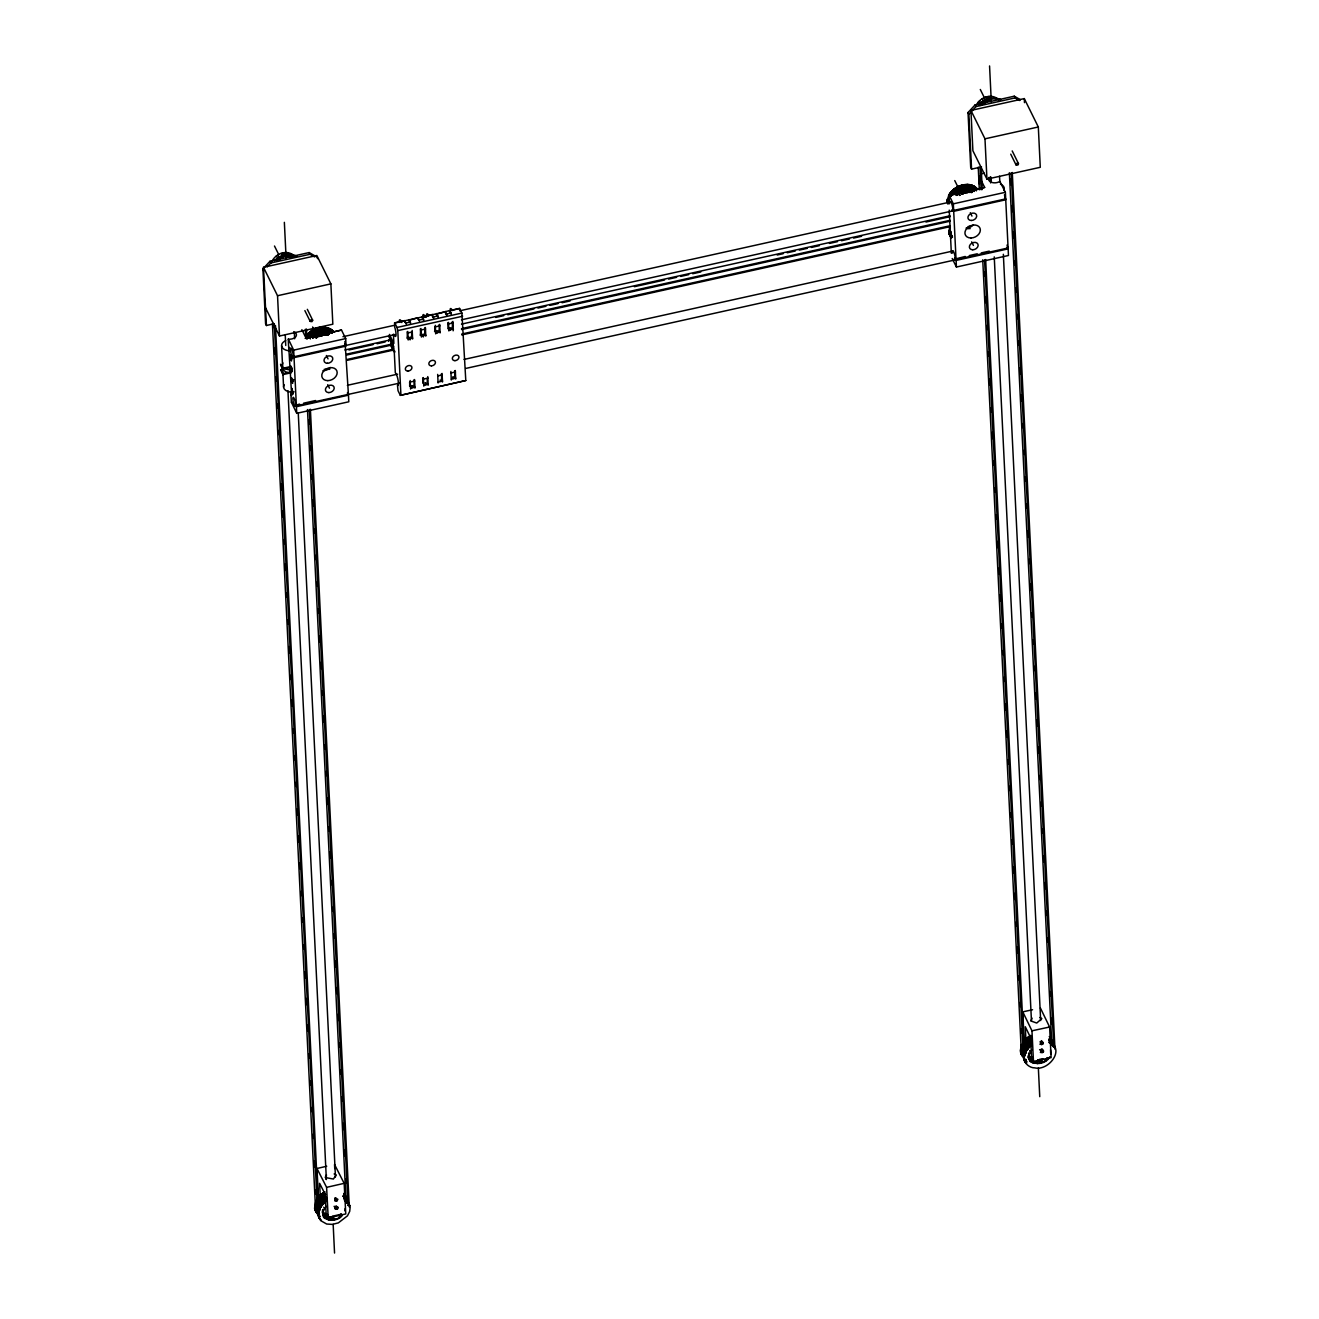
<?xml version="1.0" encoding="UTF-8"?>
<svg xmlns="http://www.w3.org/2000/svg" width="1319" height="1319" viewBox="0 0 1319 1319"><rect width="100%" height="100%" fill="white"/><g stroke="black" fill="none" stroke-linecap="round" stroke-linejoin="round"><path stroke-width="1.5" d="M1049.034 1041.73C1065.686 1049.281 1048.556 1071.242 1034.723 1067.862C1028.573 1068.11 1021.186 1060.542 1025.094 1055.216C1026.693 1054.722 1021.549 1048.49 1023.692 1045.439M329.404 333.971C330.195 326.881 320.929 332.536 321.803 327.293L321.77 329.734L324.655 335.158C327.376 319.66 304.673 331.3 307.459 338.307M291.12 256.76C289.867 250.511 277.831 257.172 274.484 260.667M322.99 327.26L324.721 327.326L327.376 335.224M974.296 188.93L968.558 186.985L968.624 184.545L962.705 184.94L956.869 187.15L949.086 194.569L947.339 199.598L947.652 203.967M951.51 237.981L948.806 232.54L949.795 226.027M977.544 189.128L971.345 185.039L972.96 191.09L971.031 187.397L971.345 185.039L968.624 184.545M346.122 1197.487L345.05 1200.471L348.068 1201.642L350.195 1206.869L349.7 1211.37L347.474 1215.821L338.356 1222.878L332.388 1224.395L326.667 1224.032L320.55 1220.553L318.077 1214.486L319.907 1207.462L325.941 1201.312L321.852 1193.86L325.101 1191.964M299.578 404.092L295.571 405.296A4.6 0.94 77.5 0 1 294.434 405.477L294.252 405.098A4.6 0.94 77.5 0 1 292.867 399.03A4.6 0.94 77.5 0 1 293.939 398.041A4.6 0.94 77.5 0 1 295.522 403.927L296.379 405.807L399.459 383.137M345.215 344.671L348.414 394.266L347.557 392.518M952.846 209.919L952.846 209.606A4.6 0.94 77.5 0 0 951.708 203.802A4.6 0.94 77.5 0 0 950.208 202.417M955.236 259.002L965.244 256.463M333.921 332.322C330.442 325.562 319.066 327.689 326.766 335.141L324.029 329.701L324.161 327.293L323.88 329.684L326.716 335.158L324.721 327.326M291.631 256.826L291.169 254.353M971.378 190.711L969.185 184.611L969.086 187.001L971.889 192.475L967.47 184.462L970.24 192.327M319.412 327.607L322.397 335.488L319.412 327.607L322.446 335.471L321.209 327.343L324.227 335.207M345.413 1195.723C343.22 1200.471 346.683 1194.536 343.731 1193.431M1049.495 1040.675L1052.084 1044.78C1047.863 1042.059 1053.106 1038.844 1049.232 1036.569M1050.583 1043.708L1052.925 1044.054C1048.737 1044.318 1050.666 1034.112 1052.051 1044.697M318.769 1209.952L319.841 1209.028L317.088 1203.769L319.759 1209.292L318.604 1210.463L319.808 1209.127L317.549 1202.582L322.974 1196.069L321.852 1193.86L317.137 1198.509L321.622 1205.632L318.604 1210.463C323.27 1208.435 311.713 1195.278 320.253 1208.006L319.165 1208.946L320.237 1208.039L317.615 1202.433M317.928 1201.84L320.402 1207.676L319.379 1208.451L320.501 1207.479C317.187 1204.626 319.726 1201.048 316.807 1198.987L321.407 1205.912L320.501 1206.489L326.601 1200.669M316.807 1198.987L320.616 1207.231L319.379 1208.451L321.177 1206.308L318.588 1200.669L321.242 1206.176L318.522 1200.768M1023.396 1046.099L1026.116 1051.457L1023.396 1046.099L1026.05 1051.589L1023.956 1056.453M1024.797 1052.925L1026.05 1051.589L1023.462 1045.901L1026.083 1051.49L1023.775 1045.242L1027.682 1040.427L1025.77 1038.877L1022.983 1041.977L1027.485 1049.05L1026.677 1050.386L1024.434 1044.12M1023.412 1046.033L1026.083 1051.556C1026.017 1052.183 1028.012 1045.505 1024.253 1044.467M323.419 329.668L323.584 327.26L323.139 329.668L325.958 335.125L323.237 329.668L323.584 327.26L326.354 335.125M292.126 256.892L291.73 254.419M325.694 329.865L325.298 327.392M969.58 187.084L969.745 184.693L972.087 190.876M977.247 188.765L976.324 190.727L973.636 188.485L973.801 186.012L973.241 188.254M317.121 1203.703L319.808 1209.177L317.252 1203.373L317.566 1202.549L320.253 1208.006L317.846 1201.972L320.566 1207.363M1025.638 1052.694L1023.33 1046.247M292.62 256.991L292.29 254.501M320.995 329.816L323.831 335.257L320.88 329.849L321.209 327.343C319.149 333.674 321.902 325.183 323.996 335.224L320.616 327.409M328.184 333.674L325.991 329.931L326.403 327.574L325.908 329.915L327.87 333.575L326.09 329.948L326.403 327.574M949.614 235.26C952.714 237.173 951.065 230.133 948.707 230.578L950.933 232.688L948.74 232.045L950.933 232.902L948.74 232.045M973.092 191.107L970.075 187.166L970.289 184.792M973.554 188.436L973.801 186.012L973.422 188.353M408.198 339.989L407.785 331.415M412.6 339.016L412.171 330.442M410.588 389.072L410.176 380.499M414.99 388.099L414.562 379.526M421.404 337.054L420.975 328.48M425.806 336.081L425.377 327.508M423.795 386.137L423.366 377.564M428.197 385.164L427.768 376.591M435.699 333.888L435.286 325.315M440.101 332.916L439.689 324.342M438.089 382.972L437.677 374.398M442.492 381.999L442.079 373.425M448.905 330.954L448.493 322.38M452.895 321.407L453.307 329.981A14.394 2.951 77.5 0 1 453.126 330.805M451.296 380.037L450.884 371.463M455.698 379.064L455.286 370.491M319.264 1211.501L317.566 1207.215L319.379 1210.891L317.549 1207.396L319.379 1210.891L318.225 1211.98M333.921 1218.509C328.365 1220.322 320.847 1216.019 322.743 1209.589L323.402 1210.957C321.292 1221.79 337.285 1222.532 342.248 1215.524L341.572 1214.156L339.362 1216.085L340.038 1217.453M344.886 1210.875L345.149 1208.468M1029.479 1059.058L1028.589 1053.057L1029.265 1054.425C1027.27 1066.593 1046 1065.637 1049.743 1056.75M1050.748 1054.343L1050.518 1049.71M293.115 257.09L292.834 254.6M332.718 330.838L331.844 332.899L333.048 331.184C332.635 334.383 325.628 329.865 326.931 327.706M317.483 1202.78L319.94 1208.831M970.817 184.907L970.553 187.282L972.466 190.975M973.34 185.781L973.043 188.172L972.861 185.567M951.279 234.518L949.119 233.941L951.279 234.518L948.806 232.54L950.95 233.084M952.054 194.421L950.01 193.118C953.736 193.514 951.048 197.405 949.086 194.569L951.048 195.954L957.066 189.854L965.426 186.952L969.135 187.034L971.889 192.475M327.458 327.837L327.145 330.195L329.008 333.855L326.914 330.162M971.345 185.039L971.031 187.397L972.944 191.074L971.147 187.446M327.607 330.327L327.969 328.002L327.145 330.195L329.058 333.872M316.989 1204.033L319.594 1209.853L318.456 1210.974L319.693 1209.49M328.052 330.492L328.48 328.167C326.205 330.492 330.129 332.355 329.915 328.794L329.354 331.053M972.367 185.385L971.955 187.694L973.719 191.321M1025.539 1052.958L1024.451 1053.93L1025.457 1053.271L1022.786 1047.715L1025.457 1053.271L1024.088 1055.447L1025.242 1054.31M1040.411 1008.046L1049.611 1027.006L1051.128 1057.624L1033.469 1061.432L1031.507 1057.376L1030.634 1036.042M328.497 330.657L328.975 328.365M319.511 1210.265L316.906 1204.445L319.61 1209.754L318.456 1210.974M345.215 1199.861L347.078 1200.587L345.364 1200.9L347.425 1200.933M974.609 189.112L975.104 186.787L974.543 189.079M327.87 330.426L328.48 328.167M328.81 330.838L329.453 328.579M327.409 330.278L327.969 328.002L327.244 330.228L328.266 333.674M1029.034 1046.791C1036.19 1045.324 1023.775 1032.629 1030.518 1038.449C1032.843 1043.51 1031.969 1050.155 1028.836 1039.537C1020.494 1032.975 1034.31 1046.594 1027.781 1048.094C1024.055 1053.535 1028.639 1049.973 1024.121 1044.697M974.922 189.342L975.516 187.084L975.087 189.524M976.175 190.546L976.95 188.386L976.044 190.398M1043.065 1043.708L1042.999 1042.274L1041.433 1041.878L1040.015 1044.368L1043.065 1043.708L1041.581 1040.658M1043.461 1051.82L1043.395 1050.369L1041.829 1049.99L1040.411 1052.48L1043.461 1051.82L1041.977 1048.77M330.36 329.041L329.635 331.234L330.36 329.041C328.118 331.102 331.597 333.46 331.613 329.865L330.871 332.009M973.636 188.485L974.263 186.243M325.232 329.816L328.002 335.257L325.199 329.799L325.842 327.475L325.48 329.832L327.128 333.46L325.068 329.816M975.104 186.787L974.477 189.013L974.692 186.507M321.028 1206.555L318.473 1200.867L321.209 1206.242M330.146 331.514L330.805 329.305M309.718 335.405L308.036 333.658C307.08 342.05 321.622 320.319 322.495 335.455L319.693 330.03L322.446 335.471M952.516 193.86L953.39 192.854L951.51 191.288L953.439 192.788M951.939 194.618L950.01 193.118M1051.029 1038.778L1050.023 1040.642L1050.518 1037.987L1049.561 1039.933L1050.27 1041.087L1051.259 1039.191M975.813 190.15L976.604 188.04M330.723 331.893L331.217 329.585M321.836 335.603L320.715 335.702M319.594 1209.853L316.873 1204.494M951.213 195.69L949.086 194.569L951.411 195.426M1051.358 1043.378L1049.743 1040.196L1050.518 1037.987L1049.66 1040.081L1052.397 1045.588M974.757 189.227L975.895 187.38M329.09 330.937L329.915 328.794L328.926 330.855M1049.594 1040.74L1051.342 1044.335L1053.287 1044.401L1051.342 1044.335L1049.347 1039.685L1050.221 1037.624L1049.561 1039.933M271.615 262.53C274.253 254.188 286.223 249.176 293.28 255.144M332.009 330.179L331.86 332.883M320.039 1208.583L318.951 1209.457M331.547 332.586L332.372 330.492M323.847 1203.043L319.923 1195.41L322.941 1203.967L318.621 1196.679L322.677 1204.247L321.935 1204.626L322.957 1203.934L319.923 1195.41C324.309 1206.901 328.497 1202.862 321.852 1193.86L325.612 1201.576M976.258 187.71L975.664 190.051M317.252 1203.373L319.841 1209.078M323.402 1210.957L326.057 1206.308M1029.265 1054.425L1031.92 1049.776M1054.738 1046.28L1052.727 1046.082L1049.264 1039.603L1051.045 1043.247L1049.347 1039.685L1050.221 1037.624M1021.533 1044.417L1020.246 1050.946L1023.016 1056.865M1026.05 1050.435L1027.254 1049.38L1022.654 1042.455L1024.847 1043.51L1025.638 1042.505L1023.692 1041.054C1028.919 1052.447 1032.233 1047.517 1025.325 1039.29C1030.749 1046.462 1032.068 1050.386 1027.188 1040.889L1029.743 1046.462L1028.738 1047.484L1026.1 1041.994L1024.072 1040.592C1029.842 1047.896 1029.397 1054.788 1023.692 1041.054M326.106 1179.4L326.436 1174.701M333.361 331.547L331.976 333.015M344.374 1194.157L343.451 1196.119L346.188 1201.642L348.628 1202.417M1032.085 1018.169L1030.848 1020.955L1036.734 1023.049L1041.862 1018.581L1039.801 1017.493M346.864 1202.912L344.902 1198.707L345.627 1196.152L344.424 1197.668L343.698 1196.465L344.655 1194.536L343.451 1196.119L347.144 1203.159L349.123 1203.225L347.177 1203.208M315.933 1200.455L314.532 1208.435L318.67 1214.667M344.655 1198.097L345.809 1196.58L344.737 1198.311L345.627 1196.152L344.424 1197.619L343.913 1196.795L344.935 1194.915L343.814 1196.613L347.111 1203.093L343.171 1195.805M1050.237 1041.004L1050.781 1038.383M952.433 193.942L950.372 192.656L952.203 194.223M976.571 104.861C980.099 97.111 992.531 92.775 998.582 99.98M344.177 1197.174L345.182 1195.311M1027.089 1049.644L1024.368 1044.252L1027.039 1049.726C1017.707 1034.459 1032.167 1062.471 1023.775 1045.242M343.979 1196.91L344.935 1194.915M1029.826 1046.396L1027.682 1040.427C1034.492 1050.633 1031.672 1041.219 1028.226 1036.981M318.967 1218.179L320.022 1216.415M1025.869 1059.882L1024.83 1061.647L1026.067 1060.262M318.786 1217.75L319.858 1216.019M1024.632 1061.218L1025.803 1059.701M1050.551 1041.746L1051.474 1039.619L1050.913 1042.752M307.591 338.109L306.47 335.455L308.316 337.021M321.045 1197.718L323.171 1203.324M1026.891 1041.186L1026.1 1041.994L1028.738 1047.484M1024.467 1060.773L1025.555 1059.091M1050.748 1042.175L1051.672 1040.048M308.135 337.268L306.47 335.455L308.003 337.45M309.883 335.24L308.465 333.229C309.487 336.79 312.669 333.822 309.866 332.009L313.147 337.582M954.247 188.848L957.231 194.635C953.06 191.024 958.089 187.479 958.55 193.695L955.253 188.122L959.54 195.443M345.809 1196.58L344.688 1198.213M345.38 1200.768L347.078 1200.587L345.496 1200.867L343.501 1196.201L344.655 1194.536L343.698 1196.465M322.43 1204.56L318.225 1197.124L322.413 1204.577L321.539 1205.088L322.528 1204.428L318.225 1197.124L319.989 1198.806M308.514 336.774L306.832 334.993L308.646 336.609M321.539 1205.088C322.924 1206.753 319.363 1201.543 319.709 1199.119L322.281 1204.758M1025.44 1042.768L1028.259 1048.028L1022.654 1042.455L1024.682 1043.741L1027.485 1049.067L1026.693 1049.479L1027.55 1048.951L1025.11 1043.214M318.885 1200.224L321.539 1205.731L320.501 1206.489L321.688 1205.5L317.137 1198.509L319.346 1199.63L317.846 1197.586M319.429 1199.515L322.133 1204.972M1028.325 1047.962L1025.687 1042.439L1028.292 1047.995M1027.979 1048.44L1025.374 1042.867M1025.786 1063.279L1027.006 1061.68M1025.605 1052.76L1024.616 1053.419L1025.687 1052.496L1023 1047.105L1026.05 1051.589M1031.26 1045.209L1027.204 1037.707C1029.908 1042.274 1033.766 1053.238 1025.77 1038.877L1027.996 1040.213M320.385 1195.014L324.49 1202.45L320.385 1195.014L321.82 1196.993L325.645 1194.404M325.941 1201.312L322.364 1193.514L323.452 1195.723M1029.364 1039.158L1031.986 1044.648L1029.463 1039.092C1037.245 1055.019 1026.166 1035.118 1030.947 1035.431M325.183 1201.922L322.792 1196.201L324.523 1202.417L323.633 1202.912L324.392 1202.549L321.754 1197.042L324.095 1202.499M323.913 1202.994L319.478 1195.822M337.087 1200.785L337.895 1199.334L336.065 1198.295L334.663 1200.801L337.087 1200.785L335.537 1197.751M337.516 1208.896L338.323 1207.446L336.493 1206.407L335.092 1208.913L337.516 1208.896L335.966 1205.863M321.358 1220.124A16.702 12.547 -26.3 0 1 317.698 1214.733L274.253 323.683L266.422 325.513L265.581 323.798L262.91 268.911L269.999 261.261L309.141 252.572L316.824 256.958L317.665 258.656M267.295 266.784L270.84 262.959L309.981 254.287L314.598 256.908M981.534 166.919L971.559 169.129L970.702 167.431L968.031 112.527L975.12 104.893L1014.278 96.205L1020.411 99.7M971.559 169.129L968.871 114.242L975.978 106.592L1015.119 97.903L1019.719 100.524M310.014 335.125L308.465 333.229M978.484 104.893C983.958 99.057 993.273 96.023 1000.775 99.601M322.842 1204.066L321.935 1204.626L323.798 1203.076L321.111 1197.619M318.324 1211.485L319.445 1210.397M1024.187 1054.953L1025.341 1053.865L1022.72 1047.962M1024.302 1054.442L1025.407 1053.403L1022.753 1047.863L1025.457 1053.271L1022.505 1048.968L1025.193 1054.508L1022.522 1048.869L1025.193 1054.409L1024.088 1055.447M323.435 1192.854L326.551 1198.526L324.754 1194.899L326.139 1201.18L323.518 1195.69L324.853 1194.849L323.979 1192.541L325.15 1194.684M1030.419 1038.498L1029.282 1036.322M954.099 192.162L954.989 191.354L953.274 189.606L956.737 195.031L953.274 189.606M951.263 195.608L949.383 194.091M962.128 194.025L959.556 188.535L960.809 188.023L963.447 193.497L957.99 186.573L960.842 192.409M1025.127 1054.969L1024.006 1055.958L1025.143 1054.771L1022.456 1049.314M319.165 1208.946L320.237 1208.039M313.345 337.417L310.344 331.63L311.548 333.789M322.71 1196.284L321.358 1194.239M394.101 334.564A6.562 1.352 77.5 0 0 396.03 335.141A6.562 1.352 77.5 0 0 394.628 326.865L394.744 322.825L404.719 320.616L406.236 324.128M404.719 320.616L404.521 321.292A10.931 2.242 77.5 0 1 404.933 322.446M419.426 321.209L417.925 317.681L408.923 320.319A10.931 2.242 77.5 0 1 409.747 322.726M417.925 317.681L417.727 318.357A10.931 2.242 77.5 0 1 418.139 319.528M433.737 318.027L432.22 314.516L422.129 317.384A10.931 2.242 77.5 0 1 422.937 319.792M432.22 314.516L432.038 315.192A10.931 2.242 77.5 0 1 432.846 317.599M446.943 315.109L445.426 311.581L436.441 314.219A10.931 2.242 77.5 0 1 437.248 316.626M445.426 311.581L459.606 308.432L461.897 313.065L465.788 380.531L400.333 395.354L398.041 390.721L397.481 385.346A6.562 1.352 77.5 0 0 398.107 380.301A6.562 1.352 77.5 0 0 395.321 372.766L394.315 352.701L390.325 344.638M459.606 308.432L451.428 310.46M318.209 327.87L321.918 335.372M1027.204 1037.707L1028.111 1040.13M1024.847 1043.56L1027.485 1049.067L1026.693 1049.479M318.423 1200.9L321.177 1206.258L320.204 1206.967L321.275 1206.11M1024.616 1053.419L1025.654 1052.595L1022.967 1047.154M322.034 1196.828L324.738 1202.285M1031.59 1044.928L1030.419 1045.571L1026.71 1038.086M1027.6 1040.51L1029.941 1045.967M1025.49 1053.156L1024.451 1053.93L1025.407 1053.403M341.489 330.063L305.381 338.373L341.489 330.063L345.71 338.587L346.023 345.182L293.989 356.724L293.131 354.976A4.6 0.94 77.5 0 0 291.548 348.958A4.6 0.94 77.5 0 0 290.477 349.947A4.6 0.94 77.5 0 0 291.862 356.015L292.043 356.394A4.6 0.94 77.5 0 0 293.181 356.212L294.038 357.614L346.073 346.073M322.512 335.224L318.802 327.739C319.825 330.64 317.055 331.564 317.005 328.217L320.171 336.081M388.742 341.407L388.676 340.236C392.485 336.394 389.039 345.463 393.936 348.15L392.716 348.414L391.1 345.149M400.333 395.354L465.788 380.531M948.938 203.967L949.119 195.311L984.666 187.43L978.945 175.856L979.341 184M984.666 187.43L948.542 195.74M319.643 1207.957L320.616 1207.231M1025.49 1051.424L1026.479 1050.699M320.204 1206.967L321.177 1206.258M314.664 329.107L317.384 334.993C312.191 329.008 319.956 330.426 319.61 336.279M319.379 330.096L318.802 327.739L320.352 336.015L317.764 330.525L320.995 335.85M1025.753 1050.93L1026.71 1050.254M1026.297 1041.796L1024.072 1040.592L1026.001 1042.092M965.722 192.805C965.492 186.704 961.881 188.996 960.314 185.616L964.601 192.92L963.431 193.316M314.977 336.279L311.894 330.574L313.526 337.285L311.68 333.691L313.46 337.334L310.344 331.63M324.326 1195.195L326.123 1198.823M320.253 1198.509L322.957 1203.934L318.621 1196.679M323.93 1195.443L326.634 1200.884L322.891 1193.167M1026.149 1051.342L1025.242 1051.919L1026.248 1051.144L1023.56 1045.703M320.83 1206.011L321.688 1205.5L319.182 1199.861M957.66 189.524L958.748 188.914L960.496 192.574M326.37 1201.048L322.364 1193.514M960.232 192.739L957.429 186.853M321.177 1205.55L322.001 1205.071M1027.039 1049.001L1027.864 1048.539L1023.33 1041.515M958.319 189.161L959.985 192.871L955.78 187.776L959.754 195.311M307.624 334.086L309.553 335.587M953.225 193.003L951.51 191.288M964.502 184.627L967.701 192.459C959.886 185.6 965.788 184.545 967.882 192.442L964.502 184.627L965.178 186.985M1027.402 1048.539L1028.193 1048.127L1025.572 1042.587L1028.193 1048.127M318.159 330.442L317.615 328.035M315.241 328.86L317.714 334.878L316.412 328.415L317.236 330.706M1029.743 1046.462C1018.697 1031.277 1035.118 1059.173 1026.495 1041.598M956.506 190.249L958.188 193.959L955.797 190.744M1039.603 1049.809L1041.367 1049.429L1042.851 1052.48M1028.606 1047.204L1026.71 1041.383M987.239 101.827L985.524 99.898M326.123 335.125L323.237 329.668L321.292 329.783M1028.177 1047.649L1024.484 1040.147M317.005 328.217L320.468 335.999M1028.82 1057.69L1034.211 1061.993L1042.604 1061.037L1043.28 1062.405M326.139 1201.18L326.073 1201.015M319 330.195L321.539 335.669M964.881 193.019L961.502 185.237M285.481 254.583L282.233 255.309L284.558 256.265M989.893 98.364L987.304 98.233L987.057 99.914M317.549 330.607L320.303 336.032M323.188 329.684L325.875 335.141M982.737 259.794L1021.318 1052.084L1023.346 1056.173L1024.451 1055.909M318.473 1197.042L316.956 1168.486L326.716 1166.26M316.956 1168.486L326.601 1187.347L344.16 1183.341L345.776 1213.942L328.217 1217.948L326.156 1213.909L325.101 1194.107L319.594 1183.324L320.22 1195.212M332.256 1216.266L341.044 1214.271M266.422 325.513L263.487 267.312L316.84 255.49L330.871 283.882L332.833 324.194L279.496 336.015L265.449 307.624M970.932 110.433L1024.286 98.595L1038.317 126.987L1040.279 167.299L986.942 179.137L972.894 150.729L970.932 110.433L984.98 138.825L986.942 179.137M263.487 267.312L277.534 295.72L330.871 283.882M984.98 138.825L1038.317 126.987M980.462 173.993L984.205 173.168M394.381 323.106L443.316 312.257M342.956 336.708L395.271 325.101M459.655 310.822L950.587 201.955M405.906 323.023L410.308 322.034L410.621 323.155M419.112 320.088L423.514 319.116L423.828 320.237M433.423 316.923L437.826 315.95L438.139 317.055M446.613 313.988L451.016 313.015L451.345 314.136M293.741 331.63A6.562 4.122 -2.8 0 1 295.852 336.625A6.562 4.122 -2.8 0 1 288.383 339.131L293.675 350.129L345.71 338.587M949.119 195.311L953.34 203.835L1005.375 192.294L1008.458 255.49L956.423 267.032L952.203 258.508M394.744 322.825L397.019 327.458L461.897 313.065M400.91 394.925L397.794 330.607L462.656 316.214M952.796 208.55L953.653 210.43L1005.705 198.889L1004.831 197.026A4.6 0.94 77.5 0 0 1004.468 194.75M344.754 345.693L395.057 334.531M461.452 319.808L952.384 210.941M951.708 210.1L951.659 210.018A4.6 0.94 77.5 0 0 952.846 209.606L953.703 211.32L1005.737 199.779L1004.88 198.378A4.6 0.94 77.5 0 1 1004.386 199.383M407.983 332.916L412.385 331.926M421.19 329.981L425.592 329.008M435.501 326.815L439.903 325.826M448.691 323.88L453.093 322.908M344.869 349.98L391.116 339.725M461.485 324.128L950.026 215.788M348.941 349.98L373.063 344.638M377.086 343.748L385.132 341.967M495.697 317.434L503.743 315.653M507.766 314.763L533.898 308.976M537.921 308.085L545.967 306.288M549.99 305.398L558.019 303.617M562.042 302.727L570.088 300.946M634.423 286.685L664.578 279.991M668.601 279.1L676.647 277.32M680.67 276.429L688.699 274.632M692.722 273.742L700.768 271.961M777.171 255.029L783.189 253.677M787.212 252.786L795.258 251.006M799.281 250.115L807.327 248.335M811.35 247.444L819.379 245.664M829.437 243.438L837.483 241.641M841.506 240.75L849.535 238.97M853.558 238.079L861.604 236.299M925.938 222.037L950.059 216.679M408.296 339.098L412.682 338.126M421.486 336.18L425.889 335.207M435.798 332.998L440.2 332.025M449.004 330.08L453.406 329.107M290.642 367.457L282.596 369.238L280.535 364.258L282.563 368.347L290.609 366.55M346.897 354.069L393.128 343.814M461.485 328.662L950.026 220.322M346.93 354.976L393.177 344.721M461.535 329.552L950.274 221.163M290.905 372.832L282.86 374.612L280.799 369.633L282.827 373.706L290.856 371.925M347.161 359.444L393.392 349.189M461.749 334.037L950.29 225.697M347.194 360.334L393.441 350.079M461.798 334.927L950.339 226.588M347.359 385.313L397.662 374.151M464.057 359.428L952.977 251.006M303.584 403.202L315.587 400.531M969.251 255.573L977.264 253.792M981.254 252.918L989.266 251.138M465.854 368.413L954.775 259.991M955.187 257.634L956.044 259.513L1008.095 247.972L1007.221 246.109A4.6 0.94 77.5 0 0 1007.073 245.004M292.307 402.394A6.562 4.122 -2.8 0 1 291.45 402.328L296.742 413.325L348.793 401.784L348.463 395.156L296.429 406.697L295.571 404.966M955.236 258.672L956.094 260.404L1008.128 248.862L1007.271 247.461A4.6 0.94 77.5 0 1 1007.024 248.417M410.374 381.999L414.776 381.01M423.58 379.064L427.983 378.091M437.892 375.899L442.294 374.909M451.082 372.964L455.484 371.991M410.671 388.182L415.073 387.209M423.877 385.263L428.279 384.291M438.188 382.081L442.59 381.109M451.395 379.163L455.797 378.19M272.423 323.699L315.521 1208.616L317.533 1212.705L318.637 1212.458L275.457 325.496M1026.611 1063.147A16.702 12.547 -26.3 0 1 1023.363 1057.525L1024.434 1055.925L985.656 259.513M1024.171 1040.444L1022.769 1011.854L1032.563 1009.744M1022.769 1011.854L1031.969 1030.815L1049.611 1027.006M1039.323 1059.421L1042.851 1058.662M317.516 1212.705L318.637 1212.474M962.26 193.992L957.99 186.573L962.491 193.909M990.866 98.298C992.399 101.25 989.464 101.794 989.662 98.529M1030.914 1045.192L1028.771 1039.586M320.599 329.898L322.545 333.509M958.534 189.013L960.479 192.59M970.026 187.183L971.905 190.018M320.039 329.997L322.858 335.422M1048.902 1042.571L1050.468 1042.356M968.064 226.538L970.932 226.208M324.177 369.336L329.734 369.304M963.909 184.709L967.75 192.459L965.03 187.018M290.938 355.256L291.334 357.4L292.933 357.251M292.422 379.79L292.587 383.367L291.367 377.646L292.422 379.79L294.022 379.641M964.535 191.585L961.535 187.776L964.601 193.135M967.305 186.886L966.876 184.462L970.009 192.327M1051.771 1043.131L1049.858 1043.131M344.21 1199.812L346.716 1200.274M348.068 1201.642L346.139 1201.576M962.194 187.578L965.178 192.97M1052.183 1043.428L1050.419 1043.527L1052.562 1043.741M344.572 1200.059L346.32 1199.96M968.542 192.376L965.096 184.545L969.828 192.327L965.096 184.545L968.113 192.409M346.501 1202.071L348.364 1202.021L346.6 1202.236L348.364 1202.021L346.402 1201.906L343.517 1196.234L347.111 1203.093M319.346 1213.711L317.516 1213.744L319.495 1213.826M290.279 355.256L291.103 358.834A10.931 6.859 -2.8 0 0 292.538 358.702M291.532 381.24L292.191 381.224A10.931 6.859 -2.8 0 0 293.626 381.092M292.06 391.99L293.115 394.117L291.895 388.396L292.719 391.974A10.931 6.859 -2.8 0 0 294.137 391.842M322.067 329.734L324.87 335.174L321.803 327.293M1051.408 1044.401L1053.287 1044.401M317.17 1213.398L319.214 1213.562M1023.379 1054.804L1021.335 1054.573L1023.264 1054.59M1051.705 1044.714L1053.617 1044.747M345.858 1201.246L347.754 1201.279M316.84 1213.051L318.736 1213.084M1022.522 1052.397L1020.494 1052.364L1022.555 1052.496M347.919 1205.401L349.964 1205.434L347.903 1205.302M966.299 184.479L969.762 192.343M1053.93 1045.11L1051.902 1044.994M967.14 186.869L969.877 192.343M950.587 236.892L952.549 237.008M1052.133 1045.225L1054.211 1045.489L1052.1 1045.176M316.23 1212.309L318.192 1212.425M964.354 187.1L967.338 192.541M950.307 236.497L952.302 236.645M1052.496 1045.736L1054.491 1045.885L1052.447 1045.654L1049.396 1039.735M1021.335 1054.573L1023.33 1054.722M1021.813 1055.398L1023.808 1055.546M317.961 1212.079L315.966 1211.93L318.011 1212.145M1021.566 1054.986L1023.577 1055.184M346.864 1202.615L348.892 1202.813M315.703 1211.518L317.731 1211.716M970.982 192.409L968.558 186.985M967.783 186.886L970.702 192.376L967.47 184.462L970.619 192.36M949.449 202.78L947.339 202.565L949.548 203.456M949.828 235.689L951.988 236.134M1054.969 1046.692L1052.925 1046.462L1055.184 1047.121M347.078 1202.994L349.123 1203.225M315.472 1211.106L317.335 1210.957M972.251 187.859L974.049 191.486L971.872 185.204L971.493 187.545L973.554 191.271L971.806 187.661L972.845 188.089M1023.181 1054.425L1020.922 1053.716M347.26 1203.373L349.337 1203.653M1030.766 1061.993L1028.375 1056.206L1032.118 1057.261M324.837 1217.503L322.528 1212.738L326.271 1213.793L329.288 1219.927M947.289 200.109L949.4 201.362M325.991 329.931L327.837 333.575M323.963 329.701L326.815 335.158M949.433 234.831L951.675 235.409M315.076 1210.248L317.005 1210.182M291.895 394.101A6.562 4.122 -2.8 0 1 291.054 394.035L291.664 395.552L288.779 347.458A6.562 4.122 -2.8 0 0 289.636 347.524M949.466 202.928L947.289 202.087M951.362 234.749L949.251 234.386L951.428 234.93M1020.758 1053.271L1022.868 1053.518M949.433 201.016L947.256 200.603L949.416 201.164M949.119 233.941L951.263 234.386M947.24 201.098L949.4 201.56M948.988 233.479L951.114 233.941M948.889 233.001L951.081 233.595M293.379 254.715L297.237 256.331M947.256 201.593L949.416 202.252M948.707 231.567L950.867 232.226M948.707 231.072L950.867 231.336M950.999 233.348L948.806 232.54L951.015 233.43M326.238 1219.185L323.93 1213.315M947.339 199.598L949.482 200.472M947.421 199.103L949.548 200.01M345.924 1199.68L344.935 1198.938M952.367 190.431L953.604 192.623M952.351 194.041L950.735 192.195M953.917 192.31L951.922 190.859L953.785 192.442M949.696 193.596L951.593 195.08M323.749 1217.701L322.792 1215.063M955.434 190.991L953.752 189.227L957.413 194.487L955.681 190.81L953.752 189.227L957.033 194.783M317.483 1198.048L321.951 1205.203M951.114 191.733L952.879 193.398M307.228 334.531L308.976 336.197M1018.416 163.507L1016.636 163.375L1016.059 164.941L1017.839 165.073L1018.532 163.754L1012.201 150.927M1025.325 1039.29L1027.039 1041.004M1024.896 1039.718L1026.561 1041.482M319.05 1196.251L323.336 1203.587M334.136 1173.943L336.23 1174.998L333.377 1179.038L325.249 1177.504L325.925 1175.806M952.813 190.018L954.395 191.865M308.926 332.817L310.509 334.647M1029.298 1039.191L1027.699 1037.328L1032.15 1044.533M980.231 103.212L981.781 105.091M1026.231 1038.465L1030.436 1045.852L1027.682 1040.427M309.388 332.404L312.751 337.895M312.652 320.105L310.921 319.841L310.196 321.391L311.927 321.655L312.735 320.369L307.327 309.322M980.709 102.816L982.21 104.745M276.298 259.035L277.781 260.964M320.863 1194.618L324.952 1202.104M957.281 189.722L955.78 187.776L959.309 193.233L956.324 187.463M955.253 188.122L958.418 193.778M954.742 188.469L957.94 194.14M310.855 331.267L314.054 336.922M982.226 101.711L983.562 103.756M311.366 330.921L314.697 336.46L312.801 332.883L314.647 336.493L312.85 332.866L313.988 337.565M973.719 190.612L971.872 185.204L973.603 191.288L971.806 187.661M982.754 101.382L984.502 103.162L983.282 101.052M1028.754 1036.635L1030.024 1038.712M278.325 257.601L279.612 259.662M278.87 257.271L280.09 259.381M312.438 330.245L316.313 337.845M964.14 193.266L960.314 185.616L963.81 193.365M956.869 187.15L959.853 192.953M1049.495 1040.444L1051.194 1043.56M1029.826 1036.009L1030.996 1038.135M312.982 329.931L316.725 337.631M959.721 185.831L963.398 193.514M966.745 192.623L962.705 184.94L965.953 192.755M984.386 100.442L985.491 102.618M313.526 329.651L317.45 337.202L314.862 331.712M969.927 187.15L971.806 190.81L969.745 184.693L971.839 190.793M344.16 1183.341L334.531 1164.479L334.746 1168.568M334.663 1198.147L336.213 1201.18M336.642 1209.276L334.218 1206.258L335.751 1209.292M963.579 187.249L966.365 192.689L963.645 187.232M971.064 190.678L969.185 184.611M323.518 1195.69L326.271 1201.098L323.584 1195.641M327.178 333.46L325.348 329.832L327.491 333.509M324.606 335.174L321.852 329.734L324.705 335.174M319.247 1212.194L317.5 1207.676M345.562 1200.933L343.715 1197.256L345.298 1200.372M964.651 191.041L962.095 185.072L963.035 187.364M959.21 193.283L957.446 189.623L959.968 195.179M955.55 190.909L957.363 194.536L955.583 190.876M317.467 1208.023L319.264 1211.567L317.467 1207.99M1022.505 1049.001L1025.209 1054.442L1022.604 1048.407M343.913 1196.795L345.463 1200.851L343.583 1197.124M1014.278 96.205L1015.119 97.903M989.019 96.386L990.701 99.782M987.288 96.666L987.98 98.035M985.573 97.144L987.255 100.557M980.297 89.478L984.568 98.101M983.908 97.82L985.59 101.233M1010.733 154.158L1016.059 164.941M982.309 98.661L983.99 102.074M979.489 100.821L981.171 104.234M978.319 102.091L980.001 105.504M975.12 104.893L975.978 106.592M968.031 112.527L968.871 114.242M1005.375 192.294L999.835 181.362A6.562 4.122 -2.8 0 1 992.35 182.566A6.562 4.122 -2.8 0 1 988.475 178.543M970.8 187.38L972.861 191.074M968.838 187.001L971.658 192.475M968.426 186.968L971.394 192.442M966.629 186.919L969.465 192.36M966.332 186.919L969.185 192.376M968.888 192.376L965.706 184.495M964.766 187.067L967.701 192.459M964.189 187.15L967.041 192.574M964.568 191.057L962.095 185.072M960.232 188.287L963.051 193.679M962.771 193.794L959.127 186.061M954.742 180.571L958.303 187.776M970.306 212.722L971.971 216.102M957.907 189.392L959.572 193.085M956.028 190.595L957.693 194.305M956.539 195.228L954.808 191.502L956.638 195.113M954.643 191.684L956.324 195.41M971.674 241.872L973.406 245.4M1048.819 1039.108L1052.364 1045.357M1048.094 1058.992L1047.418 1057.624L1045.209 1059.553L1045.885 1060.921M1039.768 1061.976L1040.444 1063.345M1036.899 1062.306L1037.575 1063.658M1029.578 1050.649L1030.254 1052.018M1034.211 1061.993L1034.871 1063.361M1031.31 1057.146L1033.585 1061.746M1024.286 1044.368L1026.891 1050.023M1030.535 1056.981L1033.568 1063.114M1029.776 1056.783L1032.81 1062.9M1028.325 1055.464L1032.101 1062.652M1023.165 1046.594L1025.803 1052.298M1028.49 1057.393L1030.007 1060.46M1027.897 1056.997L1030.155 1061.597M449.828 310.608L451.016 313.015M436.622 313.526L437.826 315.95M422.327 316.708L423.514 319.116M409.121 319.627L410.308 322.034M389.402 334.399L393.87 343.435L393.408 334.169M388.577 336.131L393.87 346.798M391.018 343.863L395.008 351.942M309.141 252.572L309.981 254.287M345.166 343.435L346.023 345.182M326.518 330.08L328.579 333.773M287.954 252.654L289.636 256.067M324.82 329.783L327.772 335.257M286.305 252.523L287.987 255.935M327.096 335.191L324.161 327.293M284.607 252.605L286.289 256.001M325.579 335.158L322.397 327.26M322.314 329.717L325.282 335.158M282.876 252.885L283.552 254.254M322.248 333.559L320.006 327.508M281.161 253.363L282.843 256.776M318.456 330.36L321.292 335.768M317.895 330.525L320.715 335.933M316.923 330.822L319.544 336.312L316.412 328.415L319.923 336.147M348.463 395.156L347.606 393.754A4.6 0.94 77.5 0 1 347.573 394.101M274.484 246.01L278.754 254.633M316.329 331.069L319.165 336.46M316.181 331.102L318.885 336.592M277.897 254.88L279.579 258.293M304.87 310.608L310.196 321.391M316.939 335.191L314.103 329.371L315.868 336.345M312.587 326.98L314.367 330.591M317.615 337.12L314.103 329.371L314.928 331.679M317.236 337.351L314.746 331.761L317.467 337.202L314.153 332.075L316.247 337.862M326.387 355.52L328.052 358.883M314.433 331.959L316.989 337.483M276.413 255.902L278.095 259.299M313.889 332.256L316.478 337.763M314.417 336.675L312.801 332.883L314.532 336.559M312.504 333.113L314.186 336.84M312.141 333.377L313.807 337.103M311.861 337.384L311.02 334.218L312.768 337.895M269.999 261.261L270.84 262.959M301.87 329.668L305.959 337.944M327.722 384.686L329.47 388.198M262.91 268.911L263.751 270.609M290.444 358.85L291.499 360.977L291.334 357.4M332.883 1216.464L334.581 1219.877M332.025 1216.646L333.542 1219.712M331.151 1216.794L332.668 1219.861M320.946 1197.817L323.551 1203.373M330.294 1216.893L331.811 1219.96M331.053 1218.838L331.728 1220.19M320.533 1198.229L323.056 1203.851M329.437 1216.926L330.954 1219.993M327.096 1213.859L330.113 1219.976M323.732 1207.182L324.408 1208.55M328.349 1218.525L329.025 1219.894M325.463 1213.678L328.497 1219.811M324.688 1213.513L327.706 1219.646M318.275 1201.23L320.764 1207.033L318.143 1201.477M322.479 1211.996L325.48 1217.651M317.533 1202.631L320.138 1208.336M317.401 1203.01L319.989 1208.715M322.644 1213.925L324.919 1218.525M316.791 1204.939L319.412 1210.76M343.501 1196.201L346.468 1201.823M317.566 1207.347L319.346 1210.99L317.5 1206.028M961.535 187.776L964.205 193.25L960.908 185.418M1022.769 1047.847L1025.44 1053.32M316.873 330.838L319.511 336.312M311.68 333.691L313.46 337.334M1042.439 1044.368L1040.971 1041.334L1040.097 1041.713L1041.565 1044.763M1040.493 1049.825L1041.977 1052.859M1030.535 1037.558L1025.275 1026.726L1025.951 1040.609M311.053 334.185L312.817 337.845L311.103 334.152M984.947 100.162L986.002 102.371M960.71 188.056L963.282 193.547M958.55 186.309L959.556 188.535M281.112 256.117L282.101 258.343M986.101 99.65L987.041 101.909M281.689 255.87L282.612 258.128M449.482 310.888L449.631 311.284A10.931 2.242 77.5 0 1 450.455 313.691M315.835 328.629L316.708 330.888M282.266 255.639L283.14 257.914M987.865 99.024L988.623 101.332M988.459 98.843L989.151 101.167M309.421 335.718L310.344 338.934M989.052 98.678L989.695 101.035M397.019 327.458L397.794 330.607M285.25 254.748L285.811 257.123M453.142 378.504L452.829 376.805A10.931 2.242 77.5 0 0 454.577 370.969M425.163 382.675L425.625 384.604M411.973 385.61L412.418 387.522M990.256 98.414L990.767 100.788M963.299 184.808L963.81 187.199M285.844 254.633L286.355 257.007M286.454 254.518L286.899 256.908M287.047 254.435L287.443 256.826M287.641 254.369L287.971 256.776M288.251 254.32L288.515 256.727M288.845 254.287L289.042 256.694M349.288 1207.017L310.394 409.269M315.505 1208.616L315.67 1210.644A16.702 12.547 -26.3 0 0 317.022 1213.628M966.876 184.462L967.025 186.869M289.422 254.27L289.57 256.694M326.601 1187.347L328.217 1217.948M1024.286 98.595L1024.484 102.635M1012.283 172.492L1054.969 1049.166M1011.178 172.74L1053.766 1047.352M1010.766 178.692L1011.063 184.858M1012.069 205.451L1012.365 211.617M1013.371 232.193L1013.668 238.376M1014.773 261.014L1014.971 265.119M1016.075 287.756L1016.273 291.878M1017.378 314.516L1017.576 318.637M1018.68 341.275L1018.878 345.38M1019.983 368.017L1020.279 374.2M1021.285 394.777L1021.582 400.943M1022.687 423.58L1022.884 427.702M1023.989 450.34L1024.187 454.445M1025.292 477.082L1025.49 481.204M1026.594 503.842L1026.792 507.963M1027.897 530.601L1028.193 536.767M1029.298 559.404L1029.496 563.526M1030.502 584.103L1030.799 590.269M1031.903 612.906L1032.101 617.028M1033.206 639.666L1033.404 643.787M1034.508 666.425L1034.706 670.53M1035.811 693.167L1036.107 699.35M1037.113 719.927L1037.41 726.093M1038.416 746.669L1038.712 752.852M1039.817 775.49L1040.015 779.595M1041.12 802.232L1041.318 806.354M1042.422 828.991L1042.62 833.113M1043.725 855.751L1044.038 861.917M1045.027 882.493L1045.34 888.676M1046.429 911.314L1046.643 915.419M1047.731 938.056L1047.946 942.178M1049.034 964.816L1049.248 968.937M1050.336 991.575L1050.551 995.68M1051.639 1018.317L1051.952 1024.5M1009.365 172.756L1051.754 1043.263M999.538 176.251L999.835 182.401M1003.347 254.303L1040.658 1020.56M989.563 65.95L991.311 101.975M1038.35 1067.978L1039.751 1096.666M991.097 177.241L991.245 180.571M990.338 176.779L990.651 182.945M994.246 256.892L1031.458 1021.087M1031.969 1030.815L1033.469 1061.432M981.155 166.919L982.259 189.557M980.05 167.15L981.155 189.788M984.551 259.761L1023.346 1056.173M984.436 271.895L984.634 276.017M985.639 296.594L985.936 302.76M987.041 325.397L987.239 329.519M988.343 352.157L988.541 356.262M989.646 378.899L989.959 385.082M991.047 407.719L991.261 411.825M992.251 432.418L992.564 438.584M993.652 461.221L993.866 465.343M994.955 487.981L995.169 492.086M996.257 514.723L996.472 518.845M997.56 541.482L997.873 547.649M998.862 568.242L999.175 574.408M1000.165 594.984L1000.478 601.167M1001.583 623.805L1001.78 627.91M1002.885 650.547L1003.083 654.669M1004.188 677.307L1004.386 681.412M1005.49 704.049L1005.787 710.232M1006.793 730.808L1007.089 736.991M1008.194 759.629L1008.392 763.734M1009.497 786.371L1009.694 790.493M1010.799 813.131L1010.997 817.236M1012.102 839.873L1012.3 843.995M1013.404 866.632L1013.701 872.799M1014.707 893.392L1015.003 899.558M1016.108 922.195L1016.306 926.317M1017.312 946.894L1017.609 953.06M1018.713 975.697L1018.911 979.819M1020.016 1002.456L1020.214 1006.578M1021.318 1029.199L1021.516 1033.321M978.236 167.183L979.325 189.821M953.34 203.835L953.653 210.43M953.703 211.32L956.044 259.513M956.094 260.404L956.423 267.032M949.235 210.133L951.345 253.297M392.501 344.078L392.716 348.414M306.486 329.008L306.981 339.296M305.381 329.255L305.777 337.483M309.289 409.517L347.969 1203.868M309.075 419.59L309.273 423.712M310.377 446.333L310.575 450.455M311.779 475.153L311.976 479.275M312.982 499.852L313.279 506.018M314.384 528.655L314.582 532.777M315.686 555.414L315.884 559.52M316.989 582.157L317.187 586.279M318.291 608.916L318.489 613.038M319.594 635.676L319.89 641.842M320.896 662.418L321.193 668.601M322.298 691.238L322.495 695.344M323.501 715.92L323.798 722.103M324.903 744.74L325.101 748.862M326.205 771.5L326.403 775.605M327.508 798.242L327.804 804.425M328.909 827.062L329.107 831.168M330.113 851.744L330.409 857.927M331.514 880.564L331.712 884.67M332.817 907.307L333.015 911.429M334.119 934.066L334.317 938.188M335.422 960.826L335.735 966.992M336.724 987.568L337.037 993.751M338.027 1014.327L338.34 1020.494M339.428 1043.131L339.642 1047.253M340.731 1069.89L340.945 1074.012M342.033 1096.65L342.248 1100.755M343.336 1123.392L343.649 1129.575M344.638 1150.152L344.951 1156.318M346.056 1178.955L346.254 1183.077M307.475 409.549L346.056 1201.84M294.351 332.635L294.648 338.802M298.242 412.748L335.455 1176.944M293.675 350.129L296.742 413.325M284.36 222.334L286.124 258.359M333.163 1224.362L334.548 1253.05M288.218 339.098L288.663 347.441M290.889 394.002L291.351 402.311M285.25 335.224L285.745 345.496M287.954 390.688L326.37 1179.532M282.563 368.347L282.596 369.238M282.827 373.706L282.86 374.612M277.534 295.72L279.496 336.015M273.528 323.468L273.725 327.574M274.731 348.15L275.028 354.333M276.133 376.97L276.33 381.092M277.435 403.729L277.633 407.835M278.738 430.472L278.936 434.594M280.04 457.231L280.238 461.337M281.343 483.974L281.639 490.157M282.645 510.733L282.958 516.9M284.047 539.537L284.261 543.659M285.25 564.235L285.563 570.418M286.652 593.055L286.866 597.161M287.954 619.798L288.169 623.92M289.257 646.557L289.57 652.724M290.658 675.361L290.872 679.483M291.862 700.059L292.175 706.242M293.28 728.879L293.477 732.985M294.582 755.622L294.78 759.744M295.885 782.381L296.083 786.487M297.187 809.124L297.484 815.307M298.49 835.883L298.786 842.066M299.792 862.642L300.089 868.809M301.194 891.446L301.392 895.568M302.496 918.205L302.694 922.311M303.799 944.948L303.997 949.07M305.101 971.707L305.398 977.874M306.404 998.467L306.7 1004.633M307.706 1025.209L308.003 1031.392M309.108 1054.029L309.305 1058.135M310.41 1080.772L310.608 1084.894M311.713 1107.531L311.911 1111.637M313.015 1134.274L313.213 1138.396M314.318 1161.033L314.614 1167.216M315.719 1189.853L315.917 1193.959M281.59 345.792L282.513 364.967M282.662 368.001L283.585 387.176M290.015 254.287L290.098 256.694M1021.318 1052.084L1021.335 1053.436A16.702 12.547 -26.3 0 0 1022.472 1056.519M968.047 184.495L968.064 186.902M290.592 254.303L290.609 256.727M344.869 341.456A4.6 0.94 77.5 0 1 344.951 345.644M952.549 253.05A4.6 0.94 77.5 0 1 953.637 251.797A4.6 0.94 77.5 0 1 955.22 258.095A4.6 0.94 77.5 0 1 954.099 259.183M347.573 392.716A4.6 0.94 77.5 0 1 347.524 394.266M981.006 104.382A16.702 12.547 -26.3 0 1 1000.396 99.65M1046.33 1058.58A4.501 3.396 -25.9 0 1 1041.829 1062.405A4.501 3.396 -25.9 0 1 1037.773 1059.734M1000.429 184.116A8.821 5.523 -2.8 0 1 1003.792 190.464M988.607 178.016A6.562 4.122 -2.8 0 1 988.838 177.488M973.422 224.84A8.062 6.051 -26.3 0 1 966.069 228.105M967.651 228.764A6.908 5.194 -26.3 0 1 970.19 228.632M275.869 260.321A16.702 12.547 -26.3 0 1 295.308 256.447M287.493 256.331A15.515 11.657 -26.3 0 1 291.252 256.397M340.813 1214.074A4.501 3.396 -27.1 0 1 337.153 1218.69A4.501 3.396 -27.1 0 1 332.322 1216.695M410.11 339.873A14.394 2.951 77.5 0 1 408.494 336.84M407.076 331.877A10.931 2.242 77.5 0 1 406.895 338.142M450.307 330.047A14.394 2.951 77.5 0 1 449.202 327.821M452.186 321.885A10.931 2.242 77.5 0 1 450.438 327.722M427.208 378.322A10.931 2.242 77.5 0 1 425.707 383.351M409.599 382.23A10.931 2.242 77.5 0 1 409.599 386.154M413.869 379.987A10.931 2.242 77.5 0 1 412.122 385.84M424.685 327.986A10.931 2.242 77.5 0 1 423.317 334.268M411.61 332.157A10.931 2.242 77.5 0 1 410.11 337.202M423.317 336.955A14.394 2.951 77.5 0 1 421.701 333.921M420.283 328.959A10.931 2.242 77.5 0 1 420.085 335.224M445.245 312.257A10.931 2.242 77.5 0 1 446.053 314.664M447.784 322.858A10.931 2.242 77.5 0 1 447.784 328.662M434.726 327.046A10.931 2.242 77.5 0 1 434.578 331.597M438.996 324.804A10.931 2.242 77.5 0 1 437.232 330.657M422.674 378.042A10.931 2.242 77.5 0 1 422.805 383.219M441.387 373.887A10.931 2.242 77.5 0 1 440.002 380.185M437.1 332.965A14.394 2.951 77.5 0 1 435.995 330.739M426.4 317.203A8.821 1.814 77.5 0 1 428.774 315.752M450.092 309.289A8.821 1.814 77.5 0 1 452.318 310.542M399.096 322.413A8.821 1.814 77.5 0 1 401.833 322.545M422.723 315.835A8.821 1.814 77.5 0 1 425.377 317.335M290.856 372.964A8.821 5.523 -2.7 0 1 282.942 366.27A8.821 5.523 -2.7 0 1 282.645 365.66M292.323 392.139A8.821 5.523 -2.7 0 1 284.212 384.769M289.784 350.755A8.821 5.523 -2.7 0 1 281.854 346.815A8.821 5.523 -2.7 0 1 285.712 340.681M290.708 369.93A8.821 5.523 -2.7 0 1 284.162 367.836M282.497 364.621A8.821 5.523 -2.7 0 1 282.942 362.906M330.261 367.457A8.062 6.051 -26.3 0 1 322.891 370.738M1050.88 1042.587L1051.985 1040.955L1050.88 1042.587M1023.725 1045.34L1026.429 1050.814L1023.725 1045.34M1028.886 1047.319L1026.116 1041.944L1028.804 1047.418M1025.968 1060.047L1024.83 1061.647L1026.017 1060.179M1027.435 1049.133L1024.781 1043.642L1027.386 1049.199M324.754 1194.899L326.584 1198.526L324.804 1194.882M318.984 1200.092L321.622 1205.632L318.934 1200.158M313.46 332.487L316.214 337.895L313.543 332.437M315.554 331.382L317.318 335.042L315.554 331.382M959.342 188.633L962.112 194.058L959.408 188.617M1023.049 1054.128L1021.12 1054.145L1023.115 1054.26M952.071 236.299L950.059 236.101L952.17 236.447M317.417 1211.139L315.274 1210.694L317.483 1211.254M291.845 368.133L290.807 366.006L292.027 371.727L291.845 368.133M971.328 220.487A4.6 3.462 -26.3 0 0 976.505 214.898A4.6 3.462 -26.3 0 0 969.069 214.931A4.6 3.462 -26.3 0 0 971.328 220.487M972.779 249.786A4.6 3.462 -26.3 0 0 977.956 244.213A4.6 3.462 -26.3 0 0 970.52 244.229A4.6 3.462 -26.3 0 0 972.779 249.786M970.949 237.997A8.062 6.051 -26.3 0 0 980.001 228.22A8.062 6.051 -26.3 0 0 966.975 228.269A8.062 6.051 -26.3 0 0 970.949 237.997M407.901 371.068A3.462 2.589 -26.3 0 0 411.792 366.88A3.462 2.589 -26.3 0 0 406.203 366.913A3.462 2.589 -26.3 0 0 407.901 371.068M431.428 365.858A3.462 2.589 -26.3 0 0 435.303 361.67A3.462 2.589 -26.3 0 0 429.73 361.686A3.462 2.589 -26.3 0 0 431.428 365.858M454.923 360.648A3.462 2.589 -26.3 0 0 458.814 356.46A3.462 2.589 -26.3 0 0 453.225 356.476A3.462 2.589 -26.3 0 0 454.923 360.648M327.425 363.286A4.6 3.462 -26.3 0 0 332.602 357.696A4.6 3.462 -26.3 0 0 325.166 357.729A4.6 3.462 -26.3 0 0 327.425 363.286M328.843 392.6A4.6 3.462 -26.3 0 0 334.02 387.011A4.6 3.462 -26.3 0 0 326.568 387.044A4.6 3.462 -26.3 0 0 328.843 392.6M327.788 380.63A8.062 6.051 -26.3 0 0 336.84 370.853A8.062 6.051 -26.3 0 0 323.815 370.903A8.062 6.051 -26.3 0 0 327.788 380.63"/></g></svg>
